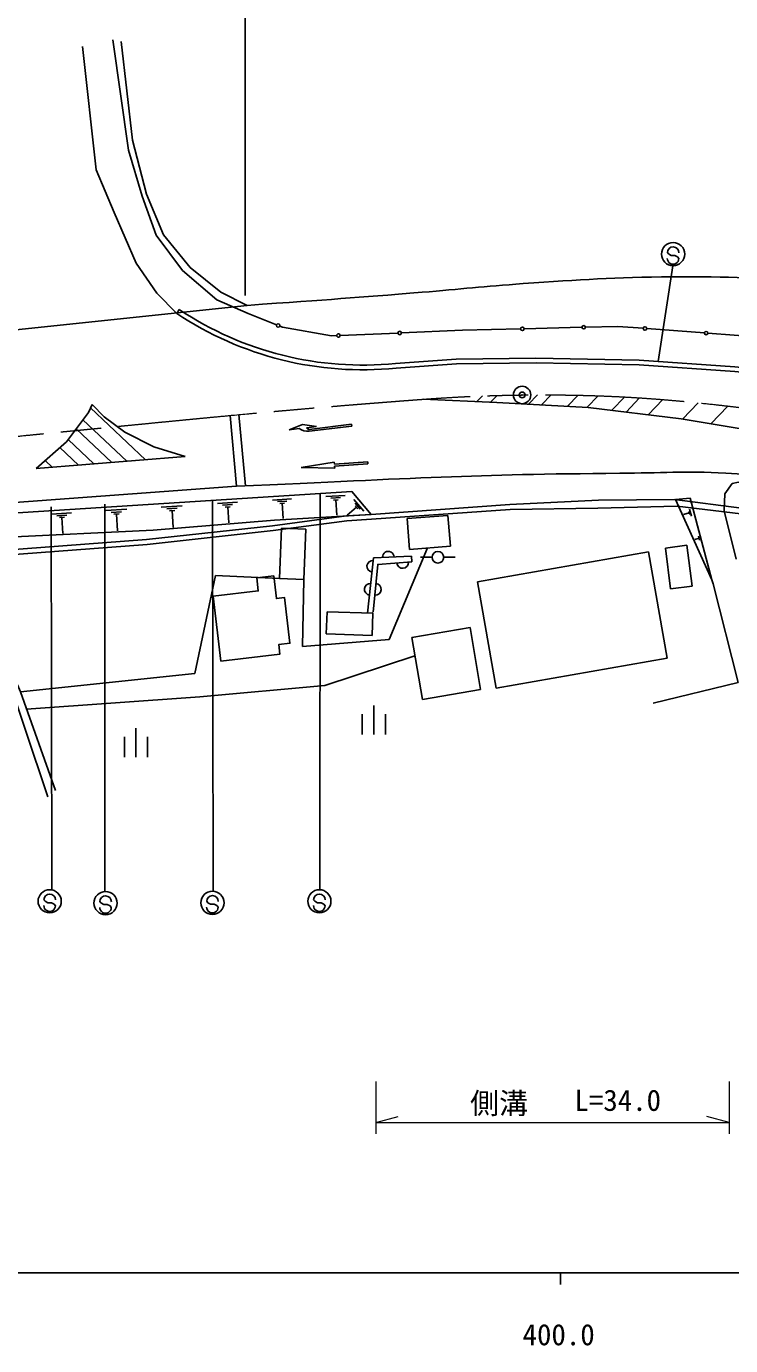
# Model space of a CAD drawing. Units: millimetres, scale not verified. Extents: x 40000 to 680000, y 20000 to 380000.
# Drawn here: x 421871 to 482698, y 198715 to 312640 of the extents above; entities that cross this region are included whole.
import ezdxf
from ezdxf.enums import TextEntityAlignment as Align

# ---------------------------------------------------------------- set-up
doc = ezdxf.new("R2010")
doc.units = ezdxf.units.MM
doc.header["$LTSCALE"] = 1000
doc.header["$PDMODE"] = 32
doc.header["$PDSIZE"] = 500
doc.linetypes.add('CHAIN', pattern=[18.5, 12, -1.5, 3.5, -1.5])
for name, color, linetype, lineweight in [('M-BGD', 7, 'Continuous', 25), ('M-BMK', 2, 'CHAIN', 13), ('M-BMK-SRVR', 3, 'Continuous', 25), ('M-STR-HTXT', 7, 'Continuous', 13), ('M-STR-STRC', 7, 'Continuous', 25), ('M-TTL-BAND', 7, 'Continuous', 25)]:
    doc.layers.add(name, color=color, linetype=linetype, lineweight=lineweight)
doc.styles.add('ＭＳ ゴシック', font='')
doc.styles.get('ＭＳ ゴシック').set_extended_font_data('MS Gothic')

msp = doc.modelspace()

# ---------------------------------------------------------------- linework, layer by layer
at = {"layer": 'M-BGD'}
for p, q in [((427900, 300254), (426725, 310900)), ((415745, 285873), (440947, 288544)), ((435081, 288189), (434857, 287854)), ((441018, 287857), (443477, 286868)), ((443755, 286756), (443981, 286665)), ((443981, 286665), (448238, 285916)), ((448972, 285947), (453967, 286158)), ((454267, 286170), (459545, 286393)), ((459545, 286393), (464561, 286520)), ((464860, 286528), (469859, 286655)), ((470159, 286663), (472946, 286734)), ((472946, 286734), (475152, 286566)), ((475451, 286544), (480436, 286165)), ((480736, 286143), (485462, 285784)), ((448238, 285916), (448672, 285935)), ((461262, 280728), (460789, 280233)), ((462525, 280767), (461969, 280185)), ((466004, 280818), (465235, 280013)), ((467199, 280818), (466374, 279953)), ((469524, 280788), (468613, 279835)), ((471247, 280739), (470298, 279746)), ((473548, 280637), (472451, 279487)), ((474835, 280561), (473668, 279337)), ((476830, 280416), (475576, 279102)), ((425327, 276763), (427240, 279302)), ((427240, 279302), (427551, 279975)), ((427422, 279696), (432155, 275216)), ((427551, 279975), (428596, 278908)), ((440229, 279116), (440799, 272962)), ((479888, 280135), (478547, 278730)), ((482449, 279853), (480989, 278323)), ((426760, 278665), (430543, 275085)), ((428596, 278908), (430383, 277585)), ((439466, 279044), (440033, 272928)), ((445715, 278263), (444575, 277802)), ((446931, 278081), (445715, 278263)), ((446074, 277979), (446931, 278081)), ((449949, 278275), (446291, 277842)), ((446302, 277680), (449969, 278115)), ((449969, 278115), (449949, 278275)), ((425476, 276961), (427703, 274853)), ((426179, 277894), (429258, 274980)), ((430383, 277585), (432887, 276333)), ((444575, 277802), (445432, 277903)), ((422725, 274446), (425327, 276763)), ((424763, 276260), (426366, 274743)), ((432887, 276333), (435600, 275498)), ((422725, 274446), (435600, 275498)), ((423503, 275138), (424114, 274559)), ((448466, 275002), (445607, 274538)), ((448478, 274829), (448466, 275002)), ((451356, 275034), (448478, 274829)), ((448491, 274656), (451369, 274861)), ((448503, 274484), (448491, 274656)), ((451369, 274861), (451356, 275034)), ((445607, 274538), (448503, 274484)), ((415437, 271127), (440033, 272928)), ((433524, 271124), (435338, 271240)), ((438382, 271433), (440096, 271542)), ((438821, 271289), (439678, 271344)), ((439046, 271131), (439475, 271159)), ((439261, 271145), (439348, 269774)), ((443129, 271735), (444765, 271839)), ((443548, 271598), (444366, 271650)), ((443763, 271447), (444172, 271473)), ((443967, 271460), (444051, 270151)), ((447745, 272029), (449408, 272135)), ((448171, 271889), (449003, 271942)), ((448390, 271736), (448806, 271762)), ((448598, 271749), (448682, 270418)), ((450162, 271797), (451020, 270778)), ((450274, 271457), (450703, 270947)), ((450280, 271243), (450494, 270989)), ((477851, 271787), (483637, 271045)), ((479208, 271909), (477928, 271777)), ((477928, 271777), (481064, 264858)), ((478095, 271196), (483584, 270537)), ((479208, 271909), (481064, 264858)), ((424052, 270522), (425778, 270632)), ((424494, 270377), (425358, 270431)), ((424721, 270218), (425153, 270245)), ((424937, 270231), (425025, 268850)), ((428734, 270820), (430536, 270934)), ((429196, 270668), (430097, 270725)), ((429433, 270502), (429883, 270531)), ((429658, 270517), (429750, 269075)), ((433989, 270972), (434896, 271029)), ((434227, 270805), (434681, 270834)), ((434454, 270819), (434546, 269368)), ((450387, 271116), (449572, 270430)), ((454759, 270131), (458283, 270410)), ((454969, 267474), (454759, 270131)), ((458283, 270410), (458493, 267752)), ((479107, 270618), (478620, 270490)), ((479087, 270694), (479127, 270542)), ((479128, 270786), (479208, 270482)), ((479149, 270954), (479309, 270345)), ((443724, 264966), (443898, 269296)), ((443898, 269296), (446018, 269211)), ((446018, 269211), (445844, 264881)), ((458493, 267752), (454969, 267474)), ((478923, 267825), (477061, 267590)), ((479366, 264303), (478923, 267825)), ((479968, 268432), (479620, 268341)), ((479922, 268606), (480014, 268258)), ((455135, 266901), (455155, 266399)), ((455917, 266790), (456917, 266790)), ((458917, 266790), (457917, 266790)), ((460838, 264670), (475602, 267253)), ((475602, 267253), (477206, 258084)), ((477061, 267590), (477504, 264069)), ((445844, 264881), (443724, 264966)), ((462442, 255501), (460838, 264670)), ((477504, 264069), (479366, 264303)), ((447778, 260181), (447840, 262090)), ((447840, 262090), (451805, 261960)), ((451805, 261960), (451742, 260051)), ((451742, 260051), (447778, 260181)), ((455161, 259872), (460196, 260732)), ((456074, 254525), (455161, 259872)), ((460196, 260732), (461109, 255384)), ((423722, 246115), (419833, 257697)), ((477206, 258084), (462442, 255501)), ((436409, 256755), (421349, 255180)), ((461109, 255384), (456074, 254525)), ((421892, 253664), (436848, 254729)), ((450875, 251496), (450875, 253246)), ((451875, 251496), (451875, 253996)), ((452875, 251496), (452875, 253246)), ((431333, 249540), (431333, 252040)), ((430333, 249540), (430333, 251290)), ((432333, 249540), (432333, 251290))]:
    msp.add_line(p, q, dxfattribs=at)
for points in [[(429331, 311471), (430700, 301963), (431874, 297972), (433087, 294607), (435356, 291555), (438330, 289012), (441018, 287857)], [(440947, 288544), (438660, 289695), (436025, 291808), (433704, 294625), (432243, 298146), (431043, 302815), (430052, 311345)], [(434857, 287854), (433134, 289591), (431361, 292199), (429456, 296555), (427900, 300254)], [(453756, 283534), (458985, 283907), (465884, 283994), (474800, 283820), (483072, 283228), (490548, 282479), (498410, 281032), (508235, 278715), (516841, 276050), (523638, 273610), (530207, 270787), (537678, 267252), (545615, 263075), (551814, 259714), (556024, 257139), (559909, 254957)], [(453797, 283132), (459016, 283505), (465903, 283592), (474806, 283418), (483066, 282827), (490526, 282079), (498369, 280636), (508176, 278323), (516767, 275662), (523548, 273228), (530104, 270411), (537564, 266881), (545494, 262707), (551684, 259351), (555893, 256777), (559783, 254592)], [(545309, 259613), (532352, 265237), (520692, 269515), (512398, 272202), (504442, 274210), (496252, 275697), (486731, 277367), (478436, 278749), (470402, 279740), (462499, 280157), (456150, 280439)], [(451655, 270490), (449985, 272472), (418822, 270490), (418056, 270038), (417743, 269203), (417691, 267325), (419833, 257697)], [(483177, 266631), (482151, 270804), (482186, 272265), (482846, 273152), (483386, 273274), (491137, 272517), (500127, 271057), (508126, 269283), (514891, 267422), (519934, 265805), (521864, 263110), (522751, 261336), (524870, 256793), (525757, 254941), (526748, 252985), (530165, 248550)], [(419693, 267375), (432258, 268315), (443135, 269514), (449514, 270366), (451655, 270490), (463637, 271340), (471279, 271732), (477851, 271787)], [(419724, 266956), (432296, 267897), (443186, 269098), (449554, 269948), (451682, 270071), (463662, 270921), (471226, 271040), (478095, 271196)], [(419833, 257697), (419677, 268496), (432823, 269122), (443309, 270009), (451655, 270490)], [(420080, 266983), (420261, 257700), (421349, 255180), (424400, 246662)], [(456511, 267595), (453194, 259689), (445721, 259102), (445844, 264881)], [(455135, 266901), (451866, 266739), (451343, 261975)], [(451831, 262040), (452225, 266175), (455155, 266399)], [(443724, 264966), (438209, 265206), (436409, 256755)], [(481064, 264858), (481202, 264493), (483341, 255990), (476011, 254190)], [(436848, 254729), (447654, 255727), (455431, 258292)]]:
    msp.add_lwpolyline(points, dxfattribs=at)
msp.add_lwpolyline([(438677, 257823), (443772, 258432), (443675, 259248), (444640, 259363), (444169, 263307), (443467, 263223), (443233, 265189), (441765, 265014), (441900, 263889), (438008, 263424)], close=True, dxfattribs=at)
for centre, radius in [((443616, 286812), 150), ((448822, 285941), 150), ((454117, 286164), 150), ((464711, 286524), 150), ((470009, 286659), 150), ((475301, 286555), 150), ((480586, 286154), 150), ((457417, 266790), 500)]:
    msp.add_circle(centre, radius, dxfattribs=at)
for centre, radius, start, end in [((450896, 311846), 28860, 236.23728, 275.76864), ((450896, 311846), 28456, 236.23728, 275.76864), ((446310, 278111), 270, 209.22196, 265.91889), ((446166, 278961), 1288, 235.22207, 276.03753), ((453138, 266802), 500, 2.84214, 182.84214), ((451787, 266017), 500, 83.73285, 263.73285), ((454373, 266339), 500, 184.37558, 4.37558), ((451568, 264029), 500, 83.73285, 263.73285), ((452021, 264031), 500, 264.55461, 84.55461)]:
    msp.add_arc(centre, radius, start, end, dxfattribs=at)
for points, knots in [([(542145, 293436), (538120, 292405), (537008, 292164), (533694, 291441), (527427, 290074), (523841, 289690), (517515, 288622), (516810, 288503), (516413, 288444), (515707, 288326), (515347, 288266), (515149, 288198), (514785, 288170), (513842, 288097), (513309, 288153), (512364, 288191), (510161, 288282), (508919, 288263), (506730, 288522), (503907, 288856), (502353, 289247), (499535, 289619), (495934, 290096), (493909, 290318), (490286, 290578), (485364, 290931), (482595, 291041), (477661, 291008), (472623, 290976), (469802, 290765), (464776, 290422), (461363, 290188), (459459, 289958), (456051, 289678), (450154, 289194), (448289, 289071), (440947, 288544)], [0, 0, 0, 0, 1, 1, 1, 2, 2, 2, 3, 3, 3, 4, 4, 4, 5, 5, 5, 6, 6, 6, 7, 7, 7, 8, 8, 8, 9, 9, 9, 10, 10, 10, 11, 11, 11, 12, 12, 12, 12]), ([(557050, 249630), (551457, 252639), (549967, 253434), (545355, 255731), (540463, 258167), (537763, 259638), (532704, 261705), (523663, 265399), (518538, 267498), (509045, 269791), (498756, 272277), (492852, 273462), (482283, 274056), (478708, 274257), (476697, 274070), (473116, 274045), (460187, 273956), (455990, 273634), (440033, 272928)], [0, 0, 0, 0, 1, 1, 1, 2, 2, 2, 3, 3, 3, 4, 4, 4, 5, 5, 5, 6, 6, 6, 6])]:
    msp.add_open_spline(points, degree=3, knots=knots, dxfattribs=at)
msp.add_point((464691, 280808), dxfattribs=at)
at = {"layer": 'M-BMK'}
msp.add_open_spline([(411408, 276244), (419487, 277090), (421540, 277295), (428038, 277930), (437685, 278873), (443088, 279427), (452751, 280182), (457407, 280545), (460022, 280750), (464691, 280808), (476775, 280956), (483526, 279669), (495519, 278186), (499502, 277694), (501673, 277013), (505562, 276022), (513862, 273908), (518327, 272033), (526321, 268957), (531464, 266979), (534148, 265393), (539071, 262918), (546805, 259031), (549292, 257445), (558389, 252062)], degree=3, knots=[0, 0, 0, 0, 1, 1, 1, 2, 2, 2, 3, 3, 3, 4, 4, 4, 5, 5, 5, 6, 6, 6, 7, 7, 7, 8, 8, 8, 8], dxfattribs=at)
at = {"layer": 'M-BMK-SRVR'}
msp.add_circle((464691, 280808), 750, dxfattribs=at)
at = {"layer": 'M-STR-HTXT'}
for p, q in [((452060, 221527), (452060, 217008)), ((482578, 221527), (482578, 217008)), ((452060, 217978), (453992, 218496)), ((452060, 217978), (482578, 217978)), ((482578, 217978), (480646, 218496))]:
    msp.add_line(p, q, dxfattribs=at)
at = {"layer": 'M-STR-STRC'}
for p, q in [((440773, 322375), (440773, 289390)), ((477332, 292986), (477233, 293104)), ((477577, 292847), (477332, 292986)), ((477878, 292845), (477577, 292847)), ((478123, 292733), (477878, 292845)), ((477715, 291976), (476438, 283703)), ((478229, 292597), (478123, 292733)), ((447236, 272297), (447219, 238101)), ((424026, 271147), (424061, 238099)), ((428645, 271385), (428658, 237950)), ((437952, 271707), (438001, 237971)), ((423483, 237095), (423384, 237213)), ((423728, 236955), (423483, 237095)), ((428309, 236938), (428209, 237056)), ((437542, 236964), (437443, 237082)), ((437787, 236825), (437542, 236964)), ((446776, 237095), (446677, 237213)), ((447021, 236955), (446776, 237095)), ((424029, 236953), (423728, 236955)), ((424274, 236841), (424029, 236953)), ((424380, 236705), (424274, 236841)), ((428554, 236799), (428309, 236938)), ((428854, 236796), (428554, 236799)), ((429099, 236685), (428854, 236796)), ((429205, 236548), (429099, 236685)), ((438088, 236823), (437787, 236825)), ((438333, 236711), (438088, 236823)), ((438439, 236575), (438333, 236711)), ((447322, 236953), (447021, 236955)), ((447567, 236841), (447322, 236953)), ((447673, 236705), (447567, 236841))]:
    msp.add_line(p, q, dxfattribs=at)
for centre in [(477732, 292975), (423883, 237084), (428708, 236927), (437942, 236953), (447176, 237084)]:
    msp.add_circle(centre, 1000, dxfattribs=at)
for centre, start, end in [((477733, 293100), 359.55488, 179.55488), ((477729, 292600), 179.55488, 359.55488), ((423884, 237209), 359.55488, 179.55488), ((428709, 237052), 359.55488, 179.55488), ((437943, 237078), 359.55488, 179.55488), ((447177, 237209), 359.55488, 179.55488), ((423880, 236709), 179.55488, 359.55488), ((428705, 236552), 179.55488, 359.55488), ((437939, 236578), 179.55488, 359.55488), ((447173, 236709), 179.55488, 359.55488)]:
    msp.add_arc(centre, 500, start, end, dxfattribs=at)
at = {"layer": 'M-TTL-BAND'}
for p, q in [((40000, 205000), (579000, 205000)), ((468000, 205000), (468000, 204000))]:
    msp.add_line(p, q, dxfattribs=at)

# ---------------------------------------------------------------- texts
at = {"layer": 'M-STR-HTXT', "style": 'ＭＳ ゴシック'}
msp.add_text('側溝', height=1833, dxfattribs=at).set_placement((462697, 219646), align=Align.MIDDLE_CENTER)
msp.add_text('L=34.0', height=1833, dxfattribs=at).set_placement((472948, 220820), align=Align.TOP_CENTER)
at = {"layer": 'M-TTL-BAND', "style": 'ＭＳ ゴシック'}
msp.add_text('400.0', height=1833, dxfattribs=at).set_placement((467844, 198195), align=Align.BOTTOM_CENTER)

doc.saveas('drawing.dxf')
